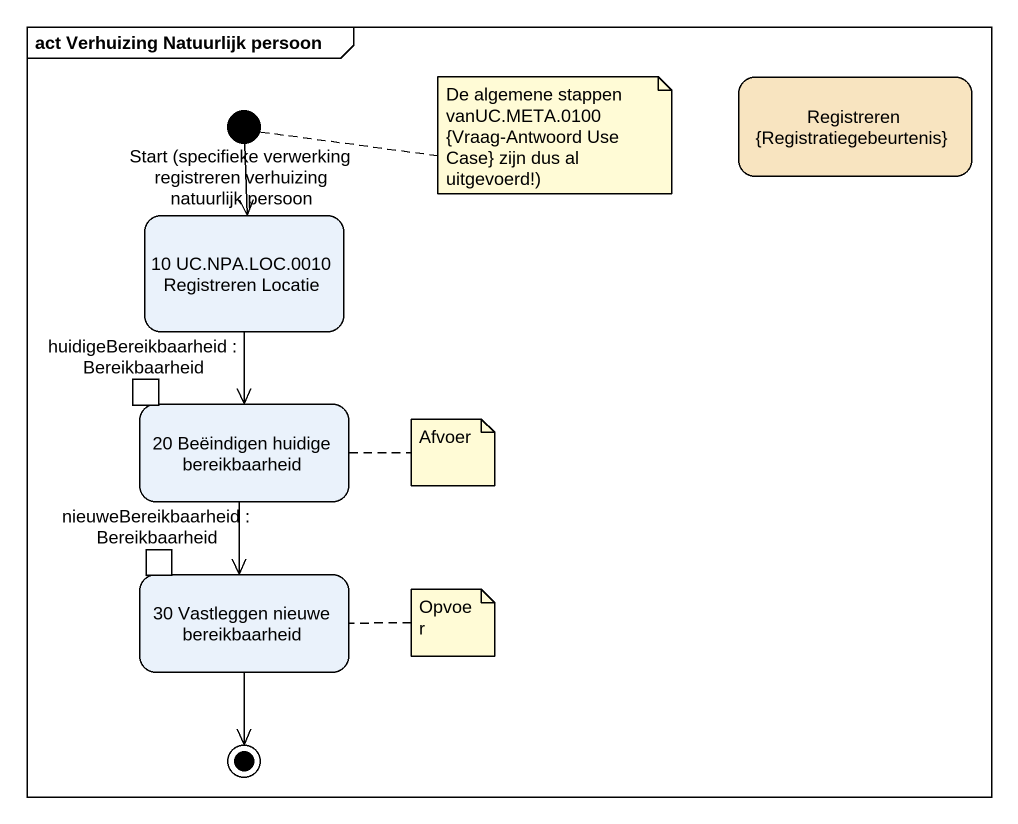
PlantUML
@startuml
mainframe act Verhuizing Natuurlijk persoon
hide empty description
state "Registreren {Registratiegebeurtenis}" as Registreren #F8E4C0
state "Start (specifieke verwerking registreren verhuizing natuurlijk persoon" as Start_specifieke_verwerking <<start>>
state "10 UC.NPA.LOC.0010 Registreren Locatie" as s10_UC_NPA_LOC_0010
state "20 Beëindigen huidige bereikbaarheid" as s20_Beëindigen_huidige {
  state "huidigeBereikbaarheid : Bereikbaarheid" as huidigeBereikbaarheid <<inputPin>>
}
state "30 Vastleggen nieuwe bereikbaarheid" as s30_Vastleggen_nieuwe {
  state "nieuweBereikbaarheid : Bereikbaarheid" as nieuweBereikbaarheid <<inputPin>>
}
Start_specifieke_verwerking --> s10_UC_NPA_LOC_0010
s10_UC_NPA_LOC_0010 --> s20_Beëindigen_huidige
s20_Beëindigen_huidige --> s30_Vastleggen_nieuwe
s30_Vastleggen_nieuwe --> [*]
note right of Start_specifieke_verwerking : De algemene stappen vanUC.META.0100 {Vraag-Antwoord Use Case} zijn dus al uitgevoerd!)
note right of s20_Beëindigen_huidige : Afvoer
note right of s30_Vastleggen_nieuwe : Opvoer
@enduml
